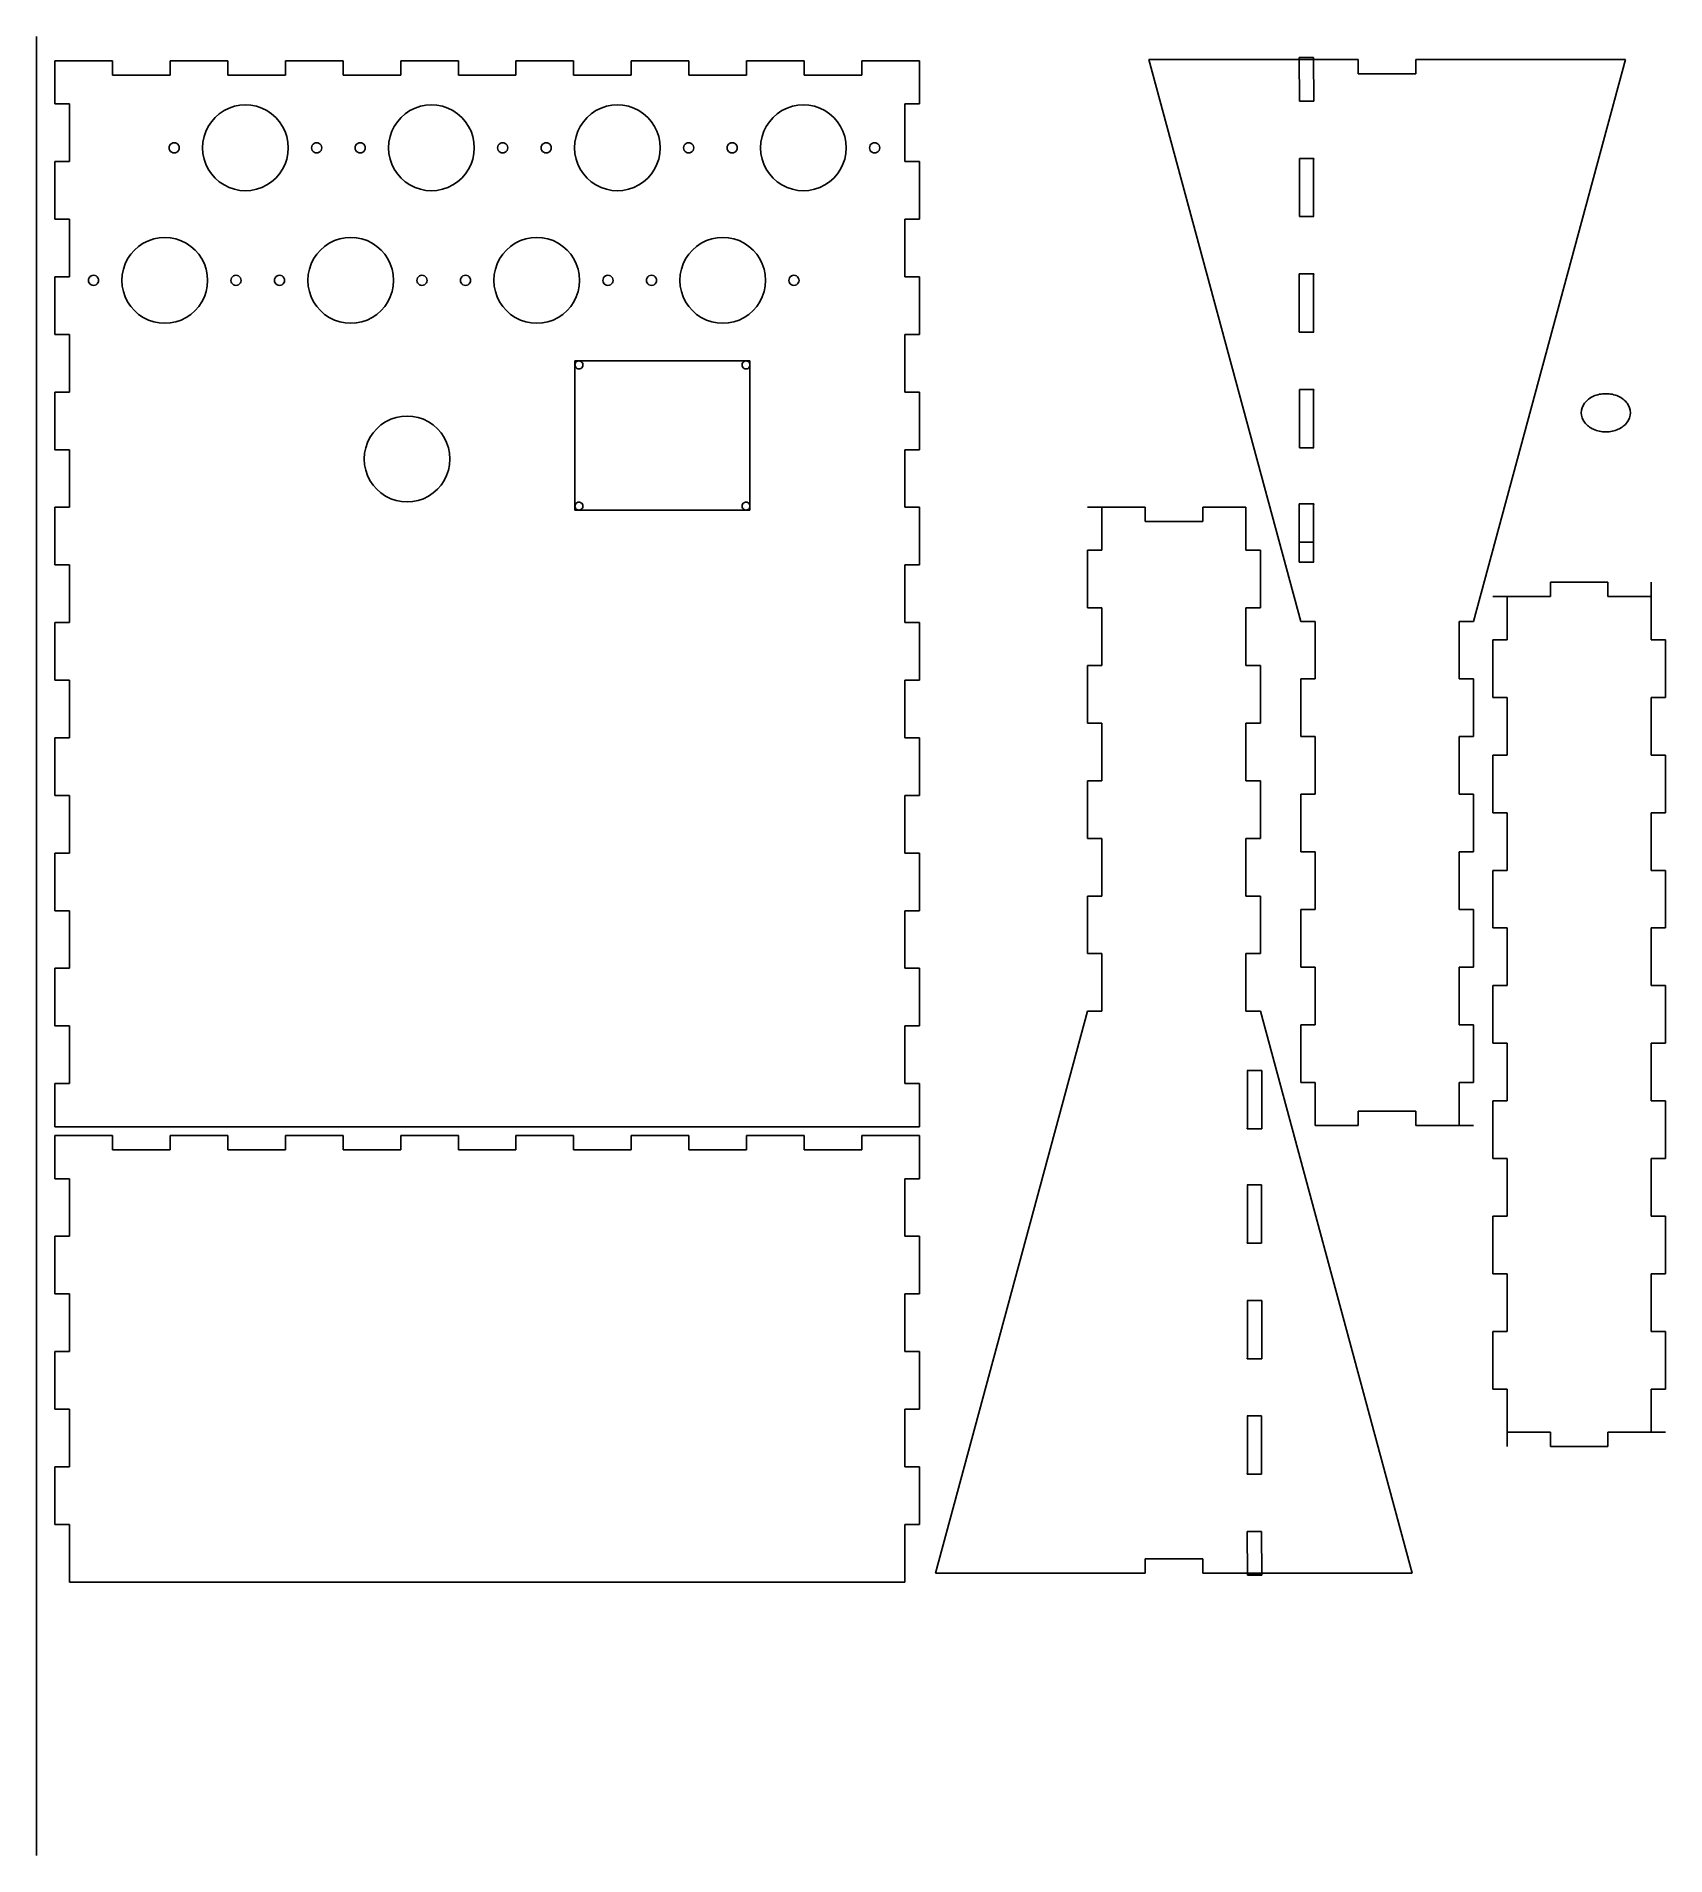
# Model space of a CAD drawing. Extents: x 228 to 793, y 125 to 756.
import ezdxf

# ---------------------------------------------------------------- set-up
doc = ezdxf.new("R2010")
doc.units = 0
doc.layers.get('0').update_dxf_attribs({"linetype": 'CONTINUOUS'})

msp = doc.modelspace()

# ---------------------------------------------------------------- linework, layer by layer
at = {"color": 5}
msp.add_line((227.929604, 756.481988), (227.929604, 125.100967), dxfattribs=at)
at = {"color": 7}
for p, q in [((234.371493, 748.041664), (234.371493, 733.041663)), ((254.37149, 748.041664), (234.371493, 748.041664)), ((254.37149, 743.041664), (254.37149, 748.041664)), ((294.371498, 748.041664), (274.37149, 748.041664)), ((274.37149, 748.041664), (274.37149, 743.041664)), ((294.371498, 743.041664), (294.371498, 748.041664)), ((334.371492, 748.041664), (314.371499, 748.041664)), ((314.371499, 748.041664), (314.371499, 743.041664)), ((334.371492, 743.041664), (334.371492, 748.041664)), ((374.371493, 748.041664), (354.371492, 748.041664)), ((354.371492, 748.041664), (354.371492, 743.041664)), ((374.371493, 743.041664), (374.371493, 748.041664)), ((414.371494, 748.041664), (394.371493, 748.041664)), ((394.371493, 748.041664), (394.371493, 743.041664)), ((414.371494, 743.041664), (414.371494, 748.041664)), ((454.371495, 748.041664), (434.371495, 748.041664)), ((434.371495, 748.041664), (434.371495, 743.041664)), ((454.371495, 743.041664), (454.371495, 748.041664)), ((494.371496, 748.041664), (474.371496, 748.041664)), ((474.371496, 748.041664), (474.371496, 743.041664)), ((494.371496, 743.041664), (494.371496, 748.041664)), ((534.371497, 748.041664), (514.371497, 748.041664)), ((514.371497, 748.041664), (514.371497, 743.041664)), ((534.371497, 733.041663), (534.371497, 748.041664)), ((671.714704, 748.456489), (614.004985, 748.456489)), ((614.004985, 748.456489), (666.714704, 553.456423)), ((671.130281, 749.144386), (666.245982, 749.144386)), ((666.245982, 749.144386), (666.333222, 734.048018)), ((686.714704, 748.456489), (666.714704, 748.456489)), ((666.714704, 748.456489), (671.714704, 748.456489)), ((671.333284, 734.047957), (671.130281, 749.144386)), ((686.714704, 743.456489), (686.714704, 748.456489)), ((721.714705, 748.456428), (706.714705, 748.456489)), ((706.714705, 748.456489), (706.714705, 743.456489)), ((779.424454, 748.456428), (721.714705, 748.456428)), ((726.714705, 553.456484), (779.424454, 748.456428)), ((274.37149, 743.041664), (254.37149, 743.041664)), ((314.371499, 743.041664), (294.371498, 743.041664)), ((354.371492, 743.041664), (334.371492, 743.041664)), ((394.371493, 743.041664), (374.371493, 743.041664)), ((434.371495, 743.041664), (414.371494, 743.041664)), ((474.371496, 743.041664), (454.371495, 743.041664)), ((514.371497, 743.041664), (494.371496, 743.041664)), ((706.714705, 743.456489), (686.714704, 743.456489)), ((234.371493, 733.041663), (239.371493, 733.041663)), ((239.371493, 733.041663), (239.371493, 713.041663)), ((529.371497, 713.041663), (529.371497, 733.041663)), ((529.371497, 733.041663), (534.371497, 733.041663)), ((666.333222, 734.048018), (671.333284, 734.047957)), ((671.333284, 734.047957), (671.210603, 734.048424)), ((666.333764, 714.148041), (666.333222, 713.922115)), ((666.333222, 713.922115), (666.333222, 693.922114)), ((671.333764, 714.148041), (666.333764, 714.148041)), ((671.210603, 693.92252), (671.210603, 713.922521)), ((671.210603, 713.922521), (671.333284, 713.922054)), ((671.333284, 713.922054), (671.333764, 714.148041)), ((239.371493, 713.041663), (234.371493, 713.041663)), ((234.371493, 713.041663), (234.371493, 693.041662)), ((534.371497, 713.041663), (529.371497, 713.041663)), ((534.371497, 693.041662), (534.371497, 713.041663)), ((234.371493, 693.041662), (239.371493, 693.041662)), ((239.371493, 693.041662), (239.371493, 673.041662)), ((529.371497, 673.041662), (529.371497, 693.041662)), ((529.371497, 693.041662), (534.371497, 693.041662)), ((666.333222, 693.922114), (671.333284, 693.922053)), ((671.333284, 693.922053), (671.210603, 693.92252)), ((239.371493, 673.041662), (234.371493, 673.041662)), ((234.371493, 673.041662), (234.371493, 653.041661)), ((534.371497, 673.041662), (529.371497, 673.041662)), ((534.371497, 653.041661), (534.371497, 673.041662)), ((666.247066, 674.110462), (666.246524, 673.884535)), ((666.246524, 673.884535), (666.246524, 653.884534)), ((671.247066, 674.110462), (666.247066, 674.110462)), ((671.123904, 653.884941), (671.123904, 673.884941)), ((671.123904, 673.884941), (671.246585, 673.884474)), ((671.246585, 673.884474), (671.247066, 674.110462)), ((234.371493, 653.041661), (239.371493, 653.041661)), ((239.371493, 653.041661), (239.371493, 633.04166)), ((529.371497, 633.04166), (529.371497, 653.041661)), ((529.371497, 653.041661), (534.371497, 653.041661)), ((666.246524, 653.884534), (671.246585, 653.884473)), ((671.246585, 653.884473), (671.123904, 653.884941)), ((239.371493, 633.04166), (234.371493, 633.04166)), ((234.371493, 633.04166), (234.371493, 613.04166)), ((534.371497, 633.04166), (529.371497, 633.04166)), ((534.371497, 613.04166), (534.371497, 633.04166)), ((666.335254, 633.896617), (666.334713, 633.67069)), ((666.334713, 633.67069), (666.334713, 613.67069)), ((671.335255, 633.896617), (666.335254, 633.896617)), ((671.212093, 613.671096), (671.212093, 633.671097)), ((671.212093, 633.671097), (671.334774, 633.670629)), ((671.334774, 633.670629), (671.335255, 633.896617)), ((234.371493, 613.04166), (239.371493, 613.04166)), ((239.371493, 613.04166), (239.371493, 593.041659)), ((529.371497, 593.041659), (529.371497, 613.04166)), ((529.371497, 613.04166), (534.371497, 613.04166)), ((666.334713, 613.67069), (671.334774, 613.670629)), ((671.334774, 613.670629), (671.212093, 613.671096)), ((666.247066, 594.211409), (666.246524, 593.985482)), ((666.246524, 593.985482), (666.246524, 573.985482)), ((671.247066, 594.211409), (666.247066, 594.211409)), ((671.123904, 573.985888), (671.123904, 593.985889)), ((671.123904, 593.985889), (671.246585, 593.985421)), ((671.246585, 593.985421), (671.247066, 594.211409)), ((239.371493, 593.041659), (234.371493, 593.041659)), ((234.371493, 593.041659), (234.371493, 573.041659)), ((534.371497, 593.041659), (529.371497, 593.041659)), ((534.371497, 573.041659), (534.371497, 593.041659)), ((592.714734, 593.144386), (597.714734, 593.144386)), ((597.714734, 593.144386), (597.714734, 578.144386)), ((612.714735, 593.144386), (597.714734, 593.144386)), ((612.714735, 588.144386), (612.714735, 593.144386)), ((632.714735, 588.144386), (612.714735, 588.144386)), ((647.714736, 593.144386), (632.714735, 593.144386)), ((632.714735, 593.144386), (632.714735, 588.144386)), ((647.714736, 578.144386), (647.714736, 593.144386)), ((671.130281, 580.983748), (666.245982, 580.983748)), ((597.714734, 578.144386), (592.714734, 578.144386)), ((592.714734, 578.144386), (592.714734, 558.144385)), ((652.714736, 578.144386), (647.714736, 578.144386)), ((652.714736, 558.144385), (652.714736, 578.144386)), ((234.371493, 573.041659), (239.371493, 573.041659)), ((239.371493, 573.041659), (239.371493, 553.041658)), ((529.371497, 553.041658), (529.371497, 573.041659)), ((529.371497, 573.041659), (534.371497, 573.041659)), ((666.246524, 573.985482), (671.246585, 573.985421)), ((671.246585, 573.985421), (671.123904, 573.985888)), ((753.371472, 562.041648), (733.371472, 562.041648)), ((733.371472, 562.041648), (738.371472, 562.041648)), ((738.371472, 562.041648), (738.371472, 547.041648)), ((773.371473, 567.041648), (753.371472, 567.041648)), ((753.371472, 567.041648), (753.371472, 562.041648)), ((773.371473, 562.041648), (773.371473, 567.041648)), ((788.371473, 562.041648), (773.371473, 562.041648)), ((788.371473, 547.041648), (788.371473, 567.041648)), ((788.371473, 567.041648), (788.371473, 562.041648)), ((592.714734, 558.144385), (597.714734, 558.144385)), ((597.714734, 558.144385), (597.714734, 538.144385)), ((647.714736, 538.144385), (647.714736, 558.144385)), ((647.714736, 558.144385), (652.714736, 558.144385)), ((239.371493, 553.041658), (234.371493, 553.041658)), ((234.371493, 553.041658), (234.371493, 533.041658)), ((534.371497, 553.041658), (529.371497, 553.041658)), ((534.371497, 533.041658), (534.371497, 553.041658)), ((666.714704, 553.456423), (671.714704, 553.456484)), ((671.714704, 553.456484), (671.714704, 533.456483)), ((721.714705, 533.456483), (721.714705, 553.456484)), ((721.714705, 553.456484), (726.714705, 553.456484)), ((738.371472, 547.041648), (733.371472, 547.041648)), ((733.371472, 547.041648), (733.371472, 527.041647)), ((793.371474, 547.041648), (788.371473, 547.041648)), ((793.371474, 527.041647), (793.371474, 547.041648)), ((597.714734, 538.144385), (592.714734, 538.144385)), ((592.714734, 538.144385), (592.714734, 518.144384)), ((652.714736, 538.144385), (647.714736, 538.144385)), ((652.714736, 518.144384), (652.714736, 538.144385)), ((234.371493, 533.041658), (239.371493, 533.041658)), ((239.371493, 533.041658), (239.371493, 513.041657)), ((529.371497, 513.041657), (529.371497, 533.041658)), ((529.371497, 533.041658), (534.371497, 533.041658)), ((671.714704, 533.456483), (666.714704, 533.456483)), ((666.714704, 533.456483), (666.714704, 513.456483)), ((726.714705, 533.456483), (721.714705, 533.456483)), ((726.714705, 513.456483), (726.714705, 533.456483)), ((733.371472, 527.041647), (738.371472, 527.041647)), ((738.371472, 527.041647), (738.371472, 507.041646)), ((788.371473, 507.041646), (788.371473, 527.041647)), ((788.371473, 527.041647), (793.371474, 527.041647)), ((592.714734, 518.144384), (597.714734, 518.144384)), ((597.714734, 518.144384), (597.714734, 498.144384)), ((647.714736, 498.144384), (647.714736, 518.144384)), ((647.714736, 518.144384), (652.714736, 518.144384)), ((239.371493, 513.041657), (234.371493, 513.041657)), ((234.371493, 513.041657), (234.371493, 493.041657)), ((534.371497, 513.041657), (529.371497, 513.041657)), ((534.371497, 493.041657), (534.371497, 513.041657)), ((666.714704, 513.456483), (671.714704, 513.456483)), ((671.714704, 513.456483), (671.714704, 493.456482)), ((721.714705, 493.456482), (721.714705, 513.456483)), ((721.714705, 513.456483), (726.714705, 513.456483)), ((738.371472, 507.041646), (733.371472, 507.041646)), ((733.371472, 507.041646), (733.371472, 487.041646)), ((793.371474, 507.041646), (788.371473, 507.041646)), ((793.371474, 487.041646), (793.371474, 507.041646)), ((234.371493, 493.041657), (239.371493, 493.041657)), ((239.371493, 493.041657), (239.371493, 473.041656)), ((529.371497, 473.041656), (529.371497, 493.041657)), ((529.371497, 493.041657), (534.371497, 493.041657)), ((597.714734, 498.144384), (592.714734, 498.144384)), ((592.714734, 498.144384), (592.714734, 478.144383)), ((652.714736, 498.144384), (647.714736, 498.144384)), ((652.714736, 478.144383), (652.714736, 498.144384)), ((671.714704, 493.456482), (666.714704, 493.456482)), ((666.714704, 493.456482), (666.714704, 473.456481)), ((726.714705, 493.456482), (721.714705, 493.456482)), ((726.714705, 473.456481), (726.714705, 493.456482)), ((733.371472, 487.041646), (738.371472, 487.041646)), ((738.371472, 487.041646), (738.371472, 467.041645)), ((788.371473, 467.041645), (788.371473, 487.041646)), ((788.371473, 487.041646), (793.371474, 487.041646)), ((592.714734, 478.144383), (597.714734, 478.144383)), ((597.714734, 478.144383), (597.714734, 458.144383)), ((647.714736, 458.144383), (647.714736, 478.144383)), ((647.714736, 478.144383), (652.714736, 478.144383)), ((239.371493, 473.041656), (234.371493, 473.041656)), ((234.371493, 473.041656), (234.371493, 453.041656)), ((534.371497, 473.041656), (529.371497, 473.041656)), ((534.371497, 453.041656), (534.371497, 473.041656)), ((666.714704, 473.456481), (671.714704, 473.456481)), ((671.714704, 473.456481), (671.714704, 453.456481)), ((721.714705, 453.456481), (721.714705, 473.456481)), ((721.714705, 473.456481), (726.714705, 473.456481)), ((738.371472, 467.041645), (733.371472, 467.041645)), ((733.371472, 467.041645), (733.371472, 447.041645)), ((793.371474, 467.041645), (788.371473, 467.041645)), ((793.371474, 447.041645), (793.371474, 467.041645)), ((597.714734, 458.144383), (592.714734, 458.144383)), ((592.714734, 458.144383), (592.714734, 438.144382)), ((652.714736, 458.144383), (647.714736, 458.144383)), ((652.714736, 438.144382), (652.714736, 458.144383)), ((234.371493, 453.041656), (239.371493, 453.041656)), ((239.371493, 453.041656), (239.371493, 433.041655)), ((529.371497, 433.041655), (529.371497, 453.041656)), ((529.371497, 453.041656), (534.371497, 453.041656)), ((671.714704, 453.456481), (666.714704, 453.456481)), ((666.714704, 453.456481), (666.714704, 433.45648)), ((726.714705, 453.456481), (721.714705, 453.456481)), ((726.714705, 433.45648), (726.714705, 453.456481)), ((733.371472, 447.041645), (738.371472, 447.041645)), ((738.371472, 447.041645), (738.371472, 427.041644)), ((788.371473, 427.041644), (788.371473, 447.041645)), ((788.371473, 447.041645), (793.371474, 447.041645)), ((592.714734, 438.144382), (597.714734, 438.144382)), ((597.714734, 438.144382), (597.714734, 418.144381)), ((647.714736, 418.144381), (647.714736, 438.144382)), ((647.714736, 438.144382), (652.714736, 438.144382)), ((239.371493, 433.041655), (234.371493, 433.041655)), ((234.371493, 433.041655), (234.371493, 413.041654)), ((534.371497, 433.041655), (529.371497, 433.041655)), ((534.371497, 413.041654), (534.371497, 433.041655)), ((666.714704, 433.45648), (671.714704, 433.45648)), ((671.714704, 433.45648), (671.714704, 413.45648)), ((721.714705, 413.45648), (721.714705, 433.45648)), ((721.714705, 433.45648), (726.714705, 433.45648)), ((738.371472, 427.041644), (733.371472, 427.041644)), ((733.371472, 427.041644), (733.371472, 407.041644)), ((793.371474, 427.041644), (788.371473, 427.041644)), ((793.371474, 407.041644), (793.371474, 427.041644)), ((592.714734, 418.144381), (540.004985, 223.144437)), ((597.714734, 418.144381), (592.714734, 418.144381)), ((652.714736, 418.144443), (647.714736, 418.144381)), ((705.424454, 223.144376), (652.714736, 418.144443)), ((234.371493, 413.041654), (239.371493, 413.041654)), ((239.371493, 413.041654), (239.371493, 393.041654)), ((529.371497, 393.041654), (529.371497, 413.041654)), ((529.371497, 413.041654), (534.371497, 413.041654)), ((671.714704, 413.45648), (666.714704, 413.45648)), ((666.714704, 413.45648), (666.714704, 393.456479)), ((726.714705, 413.45648), (721.714705, 413.45648)), ((726.714705, 393.456479), (726.714705, 413.45648)), ((733.371472, 407.041644), (738.371472, 407.041644)), ((738.371472, 407.041644), (738.371472, 387.041643)), ((788.371473, 387.041643), (788.371473, 407.041644)), ((788.371473, 407.041644), (793.371474, 407.041644)), ((239.371493, 393.041654), (234.371493, 393.041654)), ((234.371493, 393.041654), (234.371493, 378.041653)), ((534.371497, 393.041654), (529.371497, 393.041654)), ((534.371497, 378.041653), (534.371497, 393.041654)), ((653.182916, 397.615384), (648.182854, 397.615445)), ((648.182854, 397.615445), (648.305535, 397.614977)), ((648.305535, 397.614977), (648.305535, 377.614977)), ((653.182916, 377.615383), (653.182916, 397.615384)), ((666.714704, 393.456479), (671.714704, 393.456479)), ((671.714704, 393.456479), (671.714704, 378.456479)), ((721.714705, 378.456479), (721.714705, 393.456479)), ((721.714705, 393.456479), (726.714705, 393.456479)), ((738.371472, 387.041643), (733.371472, 387.041643)), ((733.371472, 387.041643), (733.371472, 367.041643)), ((793.371474, 387.041643), (788.371473, 387.041643)), ((793.371474, 367.041673), (793.371474, 387.041643)), ((686.714704, 378.456479), (686.714704, 383.456479)), ((686.714704, 383.456479), (706.714705, 383.456479)), ((706.714705, 383.456479), (706.714705, 378.456479)), ((234.371493, 378.041653), (254.37149, 378.041653)), ((234.371493, 375.041653), (234.371493, 360.041653)), ((254.37149, 375.041653), (234.371493, 375.041653)), ((254.37149, 378.041653), (294.371498, 378.041653)), ((254.37149, 370.041592), (254.37149, 375.041653)), ((294.371498, 375.041653), (274.37149, 375.041653)), ((274.37149, 375.041653), (274.37149, 370.041592)), ((294.371498, 378.041653), (314.371499, 378.041653)), ((294.371498, 370.041592), (294.371498, 375.041653)), ((314.371499, 378.041653), (334.371492, 378.041653)), ((334.371492, 375.041653), (314.371499, 375.041653)), ((314.371499, 375.041653), (314.371499, 370.041592)), ((334.371492, 378.041653), (354.371492, 378.041653)), ((334.371492, 370.041592), (334.371492, 375.041653)), ((354.371492, 378.041653), (374.371493, 378.041653)), ((374.371493, 375.041653), (354.371492, 375.041653)), ((354.371492, 375.041653), (354.371492, 370.041592)), ((374.371493, 378.041653), (394.371493, 378.041653)), ((374.371493, 370.041592), (374.371493, 375.041653)), ((394.371493, 378.041653), (414.371494, 378.041653)), ((414.371494, 375.041653), (394.371493, 375.041653)), ((394.371493, 375.041653), (394.371493, 370.041592)), ((414.371494, 378.041653), (434.371495, 378.041653)), ((414.371494, 370.041592), (414.371494, 375.041653)), ((434.371495, 378.041653), (454.371495, 378.041653)), ((454.371495, 375.041653), (434.371495, 375.041653)), ((434.371495, 375.041653), (434.371495, 370.041592)), ((454.371495, 378.041653), (474.371496, 378.041653)), ((454.371495, 370.041592), (454.371495, 375.041653)), ((474.371496, 378.041653), (494.371496, 378.041653)), ((494.371496, 375.041653), (474.371496, 375.041653)), ((474.371496, 375.041653), (474.371496, 370.041592)), ((494.371496, 378.041653), (514.371497, 378.041653)), ((494.371496, 370.041592), (494.371496, 375.041653)), ((514.371497, 378.041653), (534.371497, 378.041653)), ((534.371497, 375.041653), (514.371497, 375.041653)), ((514.371497, 375.041653), (514.371497, 370.041592)), ((534.371497, 360.041653), (534.371497, 375.041653)), ((648.182854, 377.615444), (648.182374, 377.389456)), ((648.182374, 377.389456), (653.182374, 377.389456)), ((648.305535, 377.614977), (648.182854, 377.615444)), ((653.182374, 377.389456), (653.182916, 377.615383)), ((671.714704, 378.456479), (686.714704, 378.456479)), ((706.714705, 378.456479), (721.714705, 378.456479)), ((726.714705, 378.456479), (721.714705, 378.456479)), ((274.37149, 370.041592), (254.37149, 370.041592)), ((314.371499, 370.041592), (294.371498, 370.041592)), ((354.371492, 370.041592), (334.371492, 370.041592)), ((394.371493, 370.041592), (374.371493, 370.041592)), ((434.371495, 370.041592), (414.371494, 370.041592)), ((474.371496, 370.041592), (454.371495, 370.041592)), ((514.371497, 370.041592), (494.371496, 370.041592)), ((733.371472, 367.041643), (738.371472, 367.041643)), ((738.371472, 367.041643), (738.371472, 347.041642)), ((788.371473, 347.041673), (788.371473, 367.041673)), ((788.371473, 367.041673), (793.371474, 367.041673)), ((234.371493, 360.041653), (239.371493, 360.041653)), ((239.371493, 360.041653), (239.371493, 340.041652)), ((529.371497, 340.041652), (529.371497, 360.041653)), ((529.371497, 360.041653), (534.371497, 360.041653)), ((653.094727, 357.930175), (648.094666, 357.930236)), ((648.094666, 357.930236), (648.217346, 357.929769)), ((648.217346, 357.929769), (648.217346, 337.929768)), ((653.094727, 337.930175), (653.094727, 357.930175)), ((738.371472, 347.041642), (733.371472, 347.041642)), ((733.371472, 347.041642), (733.371472, 327.041642)), ((793.371474, 347.041673), (788.371473, 347.041673)), ((793.371474, 327.041672), (793.371474, 347.041673)), ((239.371493, 340.041652), (234.371493, 340.041652)), ((234.371493, 340.041652), (234.371493, 320.041652)), ((534.371497, 340.041652), (529.371497, 340.041652)), ((534.371497, 320.041652), (534.371497, 340.041652)), ((648.094666, 337.930236), (648.094185, 337.704248)), ((648.094185, 337.704248), (653.094185, 337.704248)), ((648.217346, 337.929768), (648.094666, 337.930236)), ((653.094185, 337.704248), (653.094727, 337.930175)), ((733.371472, 327.041642), (738.371472, 327.041642)), ((738.371472, 327.041642), (738.371472, 307.041641)), ((788.371473, 307.041671), (788.371473, 327.041672)), ((788.371473, 327.041672), (793.371474, 327.041672)), ((234.371493, 320.041652), (239.371493, 320.041652)), ((239.371493, 320.041652), (239.371493, 300.041651)), ((529.371497, 300.041651), (529.371497, 320.041652)), ((529.371497, 320.041652), (534.371497, 320.041652)), ((653.182916, 317.716331), (648.182854, 317.716392)), ((648.182854, 317.716392), (648.305535, 317.715924)), ((648.305535, 317.715924), (648.305535, 297.715924)), ((653.182916, 297.71633), (653.182916, 317.716331)), ((738.371472, 307.041641), (733.371472, 307.041641)), ((733.371472, 307.041641), (733.371472, 287.04164)), ((793.371474, 307.041671), (788.371473, 307.041671)), ((793.371474, 287.041671), (793.371474, 307.041671)), ((239.371493, 300.041651), (234.371493, 300.041651)), ((234.371493, 300.041651), (234.371493, 280.041651)), ((534.371497, 300.041651), (529.371497, 300.041651)), ((534.371497, 280.041651), (534.371497, 300.041651)), ((648.182854, 297.716391), (648.182374, 297.490404)), ((648.182374, 297.490404), (653.182374, 297.490404)), ((648.305535, 297.715924), (648.182854, 297.716391)), ((653.182374, 297.490404), (653.182916, 297.71633)), ((733.371472, 287.04164), (738.371472, 287.04164)), ((738.371472, 287.04164), (738.371472, 267.04164)), ((788.371473, 272.041671), (788.371473, 287.041671)), ((788.371473, 287.041671), (793.371474, 287.041671)), ((234.371493, 280.041651), (239.371493, 280.041651)), ((239.371493, 280.041651), (239.371493, 260.04165)), ((529.371497, 260.04165), (529.371497, 280.041651)), ((529.371497, 280.041651), (534.371497, 280.041651)), ((653.096217, 277.678751), (648.096156, 277.678812)), ((648.096156, 277.678812), (648.218836, 277.678345)), ((648.218836, 277.678345), (648.218836, 257.678344)), ((653.096217, 257.678751), (653.096217, 277.678751)), ((738.371472, 272.041671), (753.371472, 272.041671)), ((738.371472, 267.04164), (738.371472, 272.041671)), ((753.371472, 272.041671), (753.371472, 267.04167)), ((773.371473, 267.04167), (773.371473, 272.041671)), ((773.371473, 272.041671), (793.371474, 272.041671)), ((793.371474, 272.041671), (788.371473, 272.041671)), ((753.371472, 267.04167), (773.371473, 267.04167)), ((239.371493, 260.04165), (234.371493, 260.04165)), ((234.371493, 260.04165), (234.371493, 240.04165)), ((534.371497, 260.04165), (529.371497, 260.04165)), ((534.371497, 240.04165), (534.371497, 260.04165)), ((648.096156, 257.678812), (648.095675, 257.452824)), ((648.095675, 257.452824), (653.095675, 257.452824)), ((648.218836, 257.678344), (648.096156, 257.678812)), ((653.095675, 257.452824), (653.096217, 257.678751)), ((234.371493, 240.04165), (239.371493, 240.04165)), ((239.371493, 240.04165), (239.371493, 220.041649)), ((529.371497, 220.041649), (529.371497, 240.04165)), ((529.371497, 240.04165), (534.371497, 240.04165)), ((648.096156, 237.552908), (648.299158, 222.456479)), ((653.096217, 237.552847), (648.096156, 237.552908)), ((648.096156, 237.552908), (648.218836, 237.552441)), ((653.183457, 222.456479), (653.096217, 237.552847)), ((612.714735, 223.144376), (612.714735, 228.144376)), ((612.714735, 228.144376), (632.714735, 228.144376)), ((632.714735, 228.144376), (632.714735, 223.144376)), ((540.004985, 223.144437), (597.714734, 223.144437)), ((592.830435, 223.144376), (597.714734, 223.144376)), ((597.714734, 223.144437), (612.714735, 223.144376)), ((632.714735, 223.144376), (652.714736, 223.144376)), ((652.714736, 223.144376), (647.714736, 223.144376)), ((647.714736, 223.144376), (705.424454, 223.144376)), ((648.299158, 222.617117), (653.183457, 222.617117)), ((648.299158, 222.456479), (653.183457, 222.456479)), ((239.371493, 220.041649), (529.371497, 220.041649))]:
    msp.add_line(p, q, dxfattribs=at)
at = {"color": 4}
for p, q in [((414.842445, 643.828149), (475.592419, 643.828149)), ((414.842445, 592.078162), (414.842445, 643.828149)), ((475.592419, 643.828149), (475.592419, 592.078162)), ((475.592419, 592.078162), (414.842445, 592.078162))]:
    msp.add_line(p, q, dxfattribs=at)
at = {"color": 7}
for points in [[(307.921153, 730.709716), (303.318302, 733.370287), (297.647355, 733.370287), (293.044479, 730.709716)], [(372.471654, 730.712124), (367.868354, 733.373356), (362.196587, 733.373356), (357.593287, 730.712124)], [(437.021283, 730.712124), (432.418009, 733.373356), (426.746216, 733.373356), (422.142942, 730.712124)], [(501.571785, 730.714558), (496.968061, 733.376451), (491.295447, 733.376451), (486.69175, 730.714558)], [(293.044479, 730.709716), (288.441628, 728.049119), (285.606142, 723.132155), (285.606142, 717.810988)], [(315.35949, 717.810988), (315.35949, 723.132155), (312.52403, 728.049119), (307.921153, 730.709716)], [(357.593287, 730.712124), (352.990013, 728.050892), (350.154765, 723.132843), (350.155797, 717.810988)], [(379.909145, 717.810988), (379.909145, 723.132843), (377.074928, 728.050892), (372.471654, 730.712124)], [(422.142942, 730.712124), (417.539642, 728.050892), (414.704393, 723.132843), (414.705452, 717.810988)], [(444.4588, 717.810988), (444.4588, 723.132843), (441.624583, 728.050892), (437.021283, 730.712124)], [(486.69175, 730.714558), (482.088027, 728.052691), (479.253016, 723.133531), (479.25508, 717.810988)], [(509.008428, 717.810988), (509.011074, 723.133531), (506.175482, 728.052691), (501.571785, 730.714558)], [(274.889432, 719.342687), (274.343094, 719.026669), (274.006808, 718.44268), (274.00739, 717.810988)], [(274.00739, 717.810988), (274.00739, 717.179268), (274.343094, 716.59528), (274.889432, 716.279262)], [(276.655393, 719.342687), (276.109055, 719.658705), (275.43577, 719.658705), (274.889432, 719.342687)], [(274.889432, 716.279262), (275.43577, 715.963243), (276.109055, 715.963243), (276.655393, 716.279262)], [(277.537435, 717.810988), (277.537435, 718.44268), (277.201731, 719.026669), (276.655393, 719.342687)], [(276.655393, 716.279262), (277.201731, 716.59528), (277.538017, 717.179268), (277.537435, 717.810988)], [(285.606142, 717.810988), (285.606142, 712.489793), (288.441628, 707.57283), (293.044479, 704.912233)], [(307.921153, 704.912233), (312.52403, 707.57283), (315.35949, 712.489793), (315.35949, 717.810988)], [(324.309921, 719.343639), (323.763424, 719.027356), (323.427218, 718.442971), (323.428197, 717.810988)], [(323.428197, 717.810988), (323.428197, 717.179004), (323.763424, 716.594592), (324.309921, 716.278309)], [(326.076544, 719.343639), (325.530047, 719.659922), (324.856444, 719.659922), (324.309921, 719.343639)], [(324.309921, 716.278309), (324.856444, 715.962026), (325.530047, 715.962026), (326.076544, 716.278309)], [(326.958268, 717.810988), (326.958268, 718.442971), (326.623067, 719.027356), (326.076544, 719.343639)], [(326.076544, 716.278309), (326.623067, 716.594592), (326.959247, 717.179004), (326.958268, 717.810988)], [(339.439537, 719.341337), (338.893437, 719.025663), (338.557019, 718.44231), (338.557019, 717.810988)], [(338.557019, 717.810988), (338.557019, 717.179639), (338.893437, 716.596285), (339.439537, 716.280611)], [(341.204572, 719.341337), (340.658472, 719.656985), (339.985637, 719.656985), (339.439537, 719.341337)], [(339.439537, 716.280611), (339.985637, 715.964963), (340.658472, 715.964963), (341.204572, 716.280611)], [(342.08709, 717.810988), (342.08709, 718.44231), (341.750672, 719.025663), (341.204572, 719.341337)], [(341.204572, 716.280611), (341.750672, 716.596285), (342.08709, 717.179639), (342.08709, 717.810988)], [(350.155797, 717.810988), (350.155797, 712.489105), (352.990013, 707.571057), (357.593287, 704.909825)], [(372.471654, 704.909825), (377.074928, 707.571057), (379.910177, 712.489105), (379.909145, 717.810988)], [(388.859946, 719.342555), (388.313634, 719.026563), (387.977323, 718.442654), (387.977852, 717.810988)], [(387.977852, 717.810988), (387.977852, 717.179295), (388.313634, 716.595386), (388.859946, 716.279394)], [(390.625828, 719.342555), (390.07949, 719.65852), (389.406258, 719.65852), (388.859946, 719.342555)], [(388.859946, 716.279394), (389.406258, 715.963429), (390.07949, 715.963429), (390.625828, 716.279394)], [(391.507923, 717.810988), (391.507923, 718.442654), (391.17214, 719.026563), (390.625828, 719.342555)], [(390.625828, 716.279394), (391.17214, 716.595386), (391.508425, 717.179295), (391.507923, 717.810988)], [(403.989192, 719.341337), (403.443092, 719.025663), (403.106674, 718.44231), (403.106674, 717.810988)], [(403.106674, 717.810988), (403.106674, 717.179639), (403.443092, 716.596285), (403.989192, 716.280611)], [(405.754227, 719.341337), (405.208127, 719.656985), (404.535292, 719.656985), (403.989192, 719.341337)], [(403.989192, 716.280611), (404.535292, 715.964963), (405.208127, 715.964963), (405.754227, 716.280611)], [(406.636745, 717.810988), (406.636745, 718.44231), (406.300327, 719.025663), (405.754227, 719.341337)], [(405.754227, 716.280611), (406.300327, 716.596285), (406.636745, 717.179639), (406.636745, 717.810988)], [(414.705452, 717.810988), (414.705452, 712.489105), (417.539642, 707.571057), (422.142942, 704.909825)], [(437.021283, 704.909825), (441.624583, 707.571057), (444.459832, 712.489105), (444.4588, 717.810988)], [(453.409998, 719.341337), (452.863898, 719.025663), (452.527507, 718.44231), (452.527507, 717.810988)], [(452.527507, 717.810988), (452.527507, 717.179639), (452.863898, 716.596285), (453.409998, 716.280611)], [(455.175033, 719.341337), (454.628933, 719.656985), (453.956124, 719.656985), (453.409998, 719.341337)], [(453.409998, 716.280611), (453.956124, 715.964963), (454.628933, 715.964963), (455.175033, 716.280611)], [(456.057551, 717.810988), (456.057551, 718.44231), (455.721133, 719.025663), (455.175033, 719.341337)], [(455.175033, 716.280611), (455.721133, 716.596285), (456.057551, 717.179639), (456.057551, 717.810988)], [(468.53837, 719.342687), (467.992032, 719.026669), (467.655747, 718.44268), (467.656329, 717.810988)], [(467.656329, 717.810988), (467.656329, 717.179268), (467.992032, 716.59528), (468.53837, 716.279262)], [(470.304332, 719.342687), (469.757994, 719.658705), (469.084708, 719.658705), (468.53837, 719.342687)], [(468.53837, 716.279262), (469.084708, 715.963243), (469.757994, 715.963243), (470.304332, 716.279262)], [(471.186373, 717.810988), (471.186373, 718.44268), (470.85067, 719.026669), (470.304332, 719.342687)], [(470.304332, 716.279262), (470.85067, 716.59528), (471.186955, 717.179268), (471.186373, 717.810988)], [(479.25508, 717.810988), (479.252434, 712.488418), (482.088027, 707.569284), (486.69175, 704.907391)], [(501.571785, 704.907391), (506.175482, 707.569284), (509.010519, 712.488418), (509.008428, 717.810988)], [(517.959203, 719.342687), (517.412865, 719.026669), (517.076553, 718.44268), (517.077135, 717.810988)], [(517.077135, 717.810988), (517.077135, 717.179268), (517.412865, 716.59528), (517.959203, 716.279262)], [(519.725165, 719.342687), (519.178827, 719.658705), (518.505541, 719.658705), (517.959203, 719.342687)], [(517.959203, 716.279262), (518.505541, 715.963243), (519.178827, 715.963243), (519.725165, 716.279262)], [(520.607206, 717.810988), (520.607206, 718.44268), (520.271503, 719.026669), (519.725165, 719.342687)], [(519.725165, 716.279262), (520.271503, 716.59528), (520.607788, 717.179268), (520.607206, 717.810988)], [(293.044479, 704.912233), (297.647355, 702.251662), (303.318302, 702.251662), (307.921153, 704.912233)], [(357.593287, 704.909825), (362.196587, 702.248593), (367.868354, 702.248593), (372.471654, 704.909825)], [(422.142942, 704.909825), (426.746216, 702.248593), (432.418009, 702.248593), (437.021283, 704.909825)], [(486.69175, 704.907391), (491.295447, 702.245497), (496.968061, 702.245497), (501.571785, 704.907391)], [(265.044479, 684.709716), (260.441628, 682.049119), (257.606142, 677.132155), (257.606142, 671.810988)], [(279.921153, 684.709716), (275.318302, 687.370287), (269.647355, 687.370287), (265.044479, 684.709716)], [(287.35949, 671.810988), (287.35949, 677.132155), (284.52403, 682.049119), (279.921153, 684.709716)], [(329.593287, 684.712124), (324.990013, 682.050892), (322.154765, 677.132843), (322.155797, 671.810988)], [(344.471654, 684.712124), (339.868354, 687.373356), (334.196587, 687.373356), (329.593287, 684.712124)], [(351.909145, 671.810988), (351.909145, 677.132843), (349.074928, 682.050892), (344.471654, 684.712124)], [(394.142942, 684.712124), (389.539642, 682.050892), (386.704393, 677.132843), (386.705452, 671.810988)], [(409.021283, 684.712124), (404.418009, 687.373356), (398.746216, 687.373356), (394.142942, 684.712124)], [(416.4588, 671.810988), (416.4588, 677.132843), (413.624583, 682.050892), (409.021283, 684.712124)], [(458.69175, 684.714558), (454.088027, 682.052691), (451.253016, 677.133531), (451.25508, 671.810988)], [(473.571785, 684.714558), (468.968061, 687.376451), (463.295447, 687.376451), (458.69175, 684.714558)], [(481.008428, 671.810988), (481.011074, 677.133531), (478.175482, 682.052691), (473.571785, 684.714558)], [(246.889432, 673.342687), (246.343094, 673.026669), (246.006808, 672.44268), (246.00739, 671.810988)], [(246.00739, 671.810988), (246.00739, 671.179268), (246.343094, 670.59528), (246.889432, 670.279262)], [(248.655393, 673.342687), (248.109055, 673.658705), (247.43577, 673.658705), (246.889432, 673.342687)], [(246.889432, 670.279262), (247.43577, 669.963243), (248.109055, 669.963243), (248.655393, 670.279262)], [(249.537435, 671.810988), (249.537435, 672.44268), (249.201731, 673.026669), (248.655393, 673.342687)], [(248.655393, 670.279262), (249.201731, 670.59528), (249.538017, 671.179268), (249.537435, 671.810988)], [(257.606142, 671.810988), (257.606142, 666.489793), (260.441628, 661.57283), (265.044479, 658.912233)], [(279.921153, 658.912233), (284.52403, 661.57283), (287.35949, 666.489793), (287.35949, 671.810988)], [(296.309921, 673.343639), (295.763424, 673.027356), (295.427218, 672.442971), (295.428197, 671.810988)], [(295.428197, 671.810988), (295.428197, 671.179004), (295.763424, 670.594592), (296.309921, 670.278309)], [(298.076544, 673.343639), (297.530047, 673.659922), (296.856444, 673.659922), (296.309921, 673.343639)], [(296.309921, 670.278309), (296.856444, 669.962026), (297.530047, 669.962026), (298.076544, 670.278309)], [(298.958268, 671.810988), (298.958268, 672.442971), (298.623067, 673.027356), (298.076544, 673.343639)], [(298.076544, 670.278309), (298.623067, 670.594592), (298.959247, 671.179004), (298.958268, 671.810988)], [(311.439537, 673.341337), (310.893437, 673.025663), (310.557019, 672.44231), (310.557019, 671.810988)], [(310.557019, 671.810988), (310.557019, 671.179639), (310.893437, 670.596285), (311.439537, 670.280611)], [(313.204572, 673.341337), (312.658472, 673.656985), (311.985637, 673.656985), (311.439537, 673.341337)], [(311.439537, 670.280611), (311.985637, 669.964963), (312.658472, 669.964963), (313.204572, 670.280611)], [(314.08709, 671.810988), (314.08709, 672.44231), (313.750672, 673.025663), (313.204572, 673.341337)], [(313.204572, 670.280611), (313.750672, 670.596285), (314.08709, 671.179639), (314.08709, 671.810988)], [(322.155797, 671.810988), (322.155797, 666.489105), (324.990013, 661.571057), (329.593287, 658.909825)], [(344.471654, 658.909825), (349.074928, 661.571057), (351.910177, 666.489105), (351.909145, 671.810988)], [(360.859946, 673.342555), (360.313634, 673.026563), (359.977323, 672.442654), (359.977852, 671.810988)], [(359.977852, 671.810988), (359.977852, 671.179295), (360.313634, 670.595386), (360.859946, 670.279394)], [(362.625828, 673.342555), (362.07949, 673.65852), (361.406258, 673.65852), (360.859946, 673.342555)], [(360.859946, 670.279394), (361.406258, 669.963429), (362.07949, 669.963429), (362.625828, 670.279394)], [(363.507923, 671.810988), (363.507923, 672.442654), (363.17214, 673.026563), (362.625828, 673.342555)], [(362.625828, 670.279394), (363.17214, 670.595386), (363.508425, 671.179295), (363.507923, 671.810988)], [(375.989192, 673.341337), (375.443092, 673.025663), (375.106674, 672.44231), (375.106674, 671.810988)], [(375.106674, 671.810988), (375.106674, 671.179639), (375.443092, 670.596285), (375.989192, 670.280611)], [(377.754227, 673.341337), (377.208127, 673.656985), (376.535292, 673.656985), (375.989192, 673.341337)], [(375.989192, 670.280611), (376.535292, 669.964963), (377.208127, 669.964963), (377.754227, 670.280611)], [(378.636745, 671.810988), (378.636745, 672.44231), (378.300327, 673.025663), (377.754227, 673.341337)], [(377.754227, 670.280611), (378.300327, 670.596285), (378.636745, 671.179639), (378.636745, 671.810988)], [(386.705452, 671.810988), (386.705452, 666.489105), (389.539642, 661.571057), (394.142942, 658.909825)], [(409.021283, 658.909825), (413.624583, 661.571057), (416.459832, 666.489105), (416.4588, 671.810988)], [(425.409998, 673.341337), (424.863898, 673.025663), (424.527507, 672.44231), (424.527507, 671.810988)], [(424.527507, 671.810988), (424.527507, 671.179639), (424.863898, 670.596285), (425.409998, 670.280611)], [(427.175033, 673.341337), (426.628933, 673.656985), (425.956124, 673.656985), (425.409998, 673.341337)], [(425.409998, 670.280611), (425.956124, 669.964963), (426.628933, 669.964963), (427.175033, 670.280611)], [(428.057551, 671.810988), (428.057551, 672.44231), (427.721133, 673.025663), (427.175033, 673.341337)], [(427.175033, 670.280611), (427.721133, 670.596285), (428.057551, 671.179639), (428.057551, 671.810988)], [(440.53837, 673.342687), (439.992032, 673.026669), (439.655747, 672.44268), (439.656329, 671.810988)], [(439.656329, 671.810988), (439.656329, 671.179268), (439.992032, 670.59528), (440.53837, 670.279262)], [(442.304332, 673.342687), (441.757994, 673.658705), (441.084708, 673.658705), (440.53837, 673.342687)], [(440.53837, 670.279262), (441.084708, 669.963243), (441.757994, 669.963243), (442.304332, 670.279262)], [(443.186373, 671.810988), (443.186373, 672.44268), (442.85067, 673.026669), (442.304332, 673.342687)], [(442.304332, 670.279262), (442.85067, 670.59528), (443.186955, 671.179268), (443.186373, 671.810988)], [(451.25508, 671.810988), (451.252434, 666.488418), (454.088027, 661.569284), (458.69175, 658.907391)], [(473.571785, 658.907391), (478.175482, 661.569284), (481.010519, 666.488418), (481.008428, 671.810988)], [(489.959203, 673.342687), (489.412865, 673.026669), (489.076553, 672.44268), (489.077135, 671.810988)], [(489.077135, 671.810988), (489.077135, 671.179268), (489.412865, 670.59528), (489.959203, 670.279262)], [(491.725165, 673.342687), (491.178827, 673.658705), (490.505541, 673.658705), (489.959203, 673.342687)], [(489.959203, 670.279262), (490.505541, 669.963243), (491.178827, 669.963243), (491.725165, 670.279262)], [(492.607206, 671.810988), (492.607206, 672.44268), (492.271503, 673.026669), (491.725165, 673.342687)], [(491.725165, 670.279262), (492.271503, 670.59528), (492.607788, 671.179268), (492.607206, 671.810988)], [(265.044479, 658.912233), (269.647355, 656.251662), (275.318302, 656.251662), (279.921153, 658.912233)], [(329.593287, 658.909825), (334.196587, 656.248593), (339.868354, 656.248593), (344.471654, 658.909825)], [(394.142942, 658.909825), (398.746216, 656.248593), (404.418009, 656.248593), (409.021283, 658.909825)], [(458.69175, 658.907391), (463.295447, 656.245497), (468.968061, 656.245497), (473.571785, 658.907391)], [(364.021283, 622.712124), (359.418009, 625.373356), (353.746216, 625.373356), (349.142942, 622.712124)], [(349.142942, 622.712124), (344.539642, 620.050892), (341.704393, 615.132843), (341.705452, 609.810988)], [(371.4588, 609.810988), (371.4588, 615.132843), (368.624583, 620.050892), (364.021283, 622.712124)], [(341.705452, 609.810988), (341.705452, 604.489105), (344.539642, 599.571057), (349.142942, 596.909825)], [(364.021283, 596.909825), (368.624583, 599.571057), (371.459832, 604.489105), (371.4588, 609.810988)], [(349.142942, 596.909825), (353.746216, 594.248593), (359.418009, 594.248593), (364.021283, 596.909825)], [(239.371493, 220.041649), (239.371493, 220.041649), (529.371497, 220.041649), (239.371493, 220.041649)]]:
    msp.add_open_spline(points, degree=3, dxfattribs=at)
at = {"color": 3}
for points in [[(414.842498, 642.453136), (414.84226, 642.693166), (414.906474, 642.932878), (415.026727, 643.140603)], [(415.026727, 641.765669), (414.906474, 641.97342), (414.84226, 642.213132), (414.842498, 642.453136)], [(415.026727, 643.140603), (415.146504, 643.348618), (415.321976, 643.52409), (415.529991, 643.643866)], [(415.529991, 641.262405), (415.321976, 641.382208), (415.146504, 641.55768), (415.026727, 641.765669)], [(415.529991, 643.643866), (415.737716, 643.76412), (415.977428, 643.828334), (416.217458, 643.828096)], [(416.217458, 641.078202), (415.977428, 641.077937), (415.737716, 641.142178), (415.529991, 641.262405)], [(416.217458, 643.828096), (416.457488, 643.828334), (416.697174, 643.76412), (416.904925, 643.643866)], [(416.904925, 641.262405), (416.697174, 641.142178), (416.457488, 641.077937), (416.217458, 641.078202)], [(416.904925, 643.643866), (417.112914, 643.52409), (417.288412, 643.348618), (417.408189, 643.140603)], [(417.408189, 641.765669), (417.288412, 641.55768), (417.112914, 641.382208), (416.904925, 641.262405)], [(417.408189, 643.140603), (417.528416, 642.932878), (417.592657, 642.693166), (417.592392, 642.453136)], [(417.592392, 642.453136), (417.592657, 642.213132), (417.528416, 641.97342), (417.408189, 641.765669)], [(472.842498, 642.453136), (472.84226, 642.693166), (472.906475, 642.932878), (473.026728, 643.140603)], [(473.026728, 641.765669), (472.906475, 641.97342), (472.84226, 642.213132), (472.842498, 642.453136)], [(473.026728, 643.140603), (473.146505, 643.348618), (473.321976, 643.52409), (473.529992, 643.643866)], [(473.529992, 641.262405), (473.321976, 641.382208), (473.146505, 641.55768), (473.026728, 641.765669)], [(473.529992, 643.643866), (473.737716, 643.76412), (473.977429, 643.828334), (474.217459, 643.828096)], [(474.217459, 641.078202), (473.977429, 641.077937), (473.737716, 641.142178), (473.529992, 641.262405)], [(474.217459, 643.828096), (474.457489, 643.828334), (474.697175, 643.76412), (474.904926, 643.643866)], [(474.904926, 641.262405), (474.697175, 641.142178), (474.457489, 641.077937), (474.217459, 641.078202)], [(474.904926, 643.643866), (475.112915, 643.52409), (475.288413, 643.348618), (475.40819, 643.140603)], [(475.40819, 641.765669), (475.288413, 641.55768), (475.112915, 641.382208), (474.904926, 641.262405)], [(475.40819, 643.140603), (475.528416, 642.932878), (475.592657, 642.693166), (475.592392, 642.453136)], [(475.592392, 642.453136), (475.592392, 642.213132), (475.528416, 641.97342), (475.40819, 641.765669)], [(414.842498, 593.453148), (414.84226, 593.693178), (414.906474, 593.932891), (415.026727, 594.140615)], [(415.026727, 594.140615), (415.146504, 594.34863), (415.321976, 594.524102), (415.529991, 594.643879)], [(415.529991, 594.643879), (415.737716, 594.764132), (415.977428, 594.828346), (416.217458, 594.828082)], [(416.217458, 594.828082), (416.457488, 594.828082), (416.697174, 594.764132), (416.904925, 594.643879)], [(416.904925, 594.643879), (417.112914, 594.524102), (417.288412, 594.34863), (417.408189, 594.140615)], [(417.408189, 594.140615), (417.528416, 593.932891), (417.592657, 593.693178), (417.592392, 593.453148)], [(472.842498, 593.453148), (472.84226, 593.693178), (472.906475, 593.932891), (473.026728, 594.140615)], [(473.026728, 594.140615), (473.146505, 594.34863), (473.321976, 594.524102), (473.529992, 594.643879)], [(473.529992, 594.643879), (473.737716, 594.764132), (473.977429, 594.828346), (474.217459, 594.828082)], [(474.217459, 594.828082), (474.457489, 594.828082), (474.697175, 594.764132), (474.904926, 594.643879)], [(474.904926, 594.643879), (475.112915, 594.524102), (475.288413, 594.34863), (475.40819, 594.140615)], [(475.40819, 594.140615), (475.528416, 593.932891), (475.592657, 593.693178), (475.592392, 593.453148)], [(415.026727, 592.765681), (414.906474, 592.973432), (414.84226, 593.213118), (414.842498, 593.453148)], [(415.529991, 592.262417), (415.321976, 592.382221), (415.146504, 592.557692), (415.026727, 592.765681)], [(416.217458, 592.078214), (415.977428, 592.07795), (415.737716, 592.142191), (415.529991, 592.262417)], [(416.904925, 592.262417), (416.697174, 592.142191), (416.457488, 592.07795), (416.217458, 592.078214)], [(417.408189, 592.765681), (417.288412, 592.557692), (417.112914, 592.382221), (416.904925, 592.262417)], [(417.592392, 593.453148), (417.592657, 593.213118), (417.528416, 592.973432), (417.408189, 592.765681)], [(473.026728, 592.765681), (472.906475, 592.973432), (472.84226, 593.213118), (472.842498, 593.453148)], [(473.529992, 592.262417), (473.321976, 592.382221), (473.146505, 592.557692), (473.026728, 592.765681)], [(474.217459, 592.078214), (473.977429, 592.07795), (473.737716, 592.142191), (473.529992, 592.262417)], [(474.904926, 592.262417), (474.697175, 592.142191), (474.457489, 592.07795), (474.217459, 592.078214)], [(475.40819, 592.765681), (475.288413, 592.557692), (475.112915, 592.382221), (474.904926, 592.262417)], [(475.592392, 593.453148), (475.592392, 593.213118), (475.528416, 592.973432), (475.40819, 592.765681)]]:
    msp.add_open_spline(points, degree=3, dxfattribs=at)
at = {"color": 2}
for points in [[(765.246131, 629.166335), (765.988939, 630.169539), (767.077071, 631.015863), (768.366904, 631.593603)], [(768.366904, 631.593603), (769.655112, 632.173533), (771.141527, 632.483309), (772.62996, 632.482045)], [(772.62996, 632.482045), (774.118392, 632.483309), (775.604808, 632.173533), (776.893015, 631.593603)], [(776.893015, 631.593603), (778.182849, 631.015863), (779.27098, 630.169539), (780.013788, 629.166335)], [(764.103849, 625.850625), (764.102223, 627.008295), (764.500506, 628.164396), (765.246131, 629.166335)], [(765.246131, 622.534915), (764.500506, 623.536854), (764.102223, 624.692955), (764.103849, 625.850625)], [(780.013788, 629.166335), (780.759413, 628.164396), (781.157697, 627.008295), (781.15607, 625.850625)], [(781.15607, 625.850625), (781.157697, 624.692955), (780.759413, 623.536854), (780.013788, 622.534915)], [(768.366904, 620.107647), (767.077071, 620.685387), (765.988939, 621.531711), (765.246131, 622.534915)], [(772.62996, 619.219205), (771.141527, 619.217941), (769.655112, 619.527717), (768.366904, 620.107647)], [(776.893015, 620.107647), (775.604808, 619.527717), (774.118392, 619.217941), (772.62996, 619.219205)], [(780.013788, 622.534915), (779.27098, 621.531711), (778.182849, 620.685387), (776.893015, 620.107647)]]:
    msp.add_open_spline(points, degree=3, dxfattribs=at)

doc.saveas('drawing.dxf')
